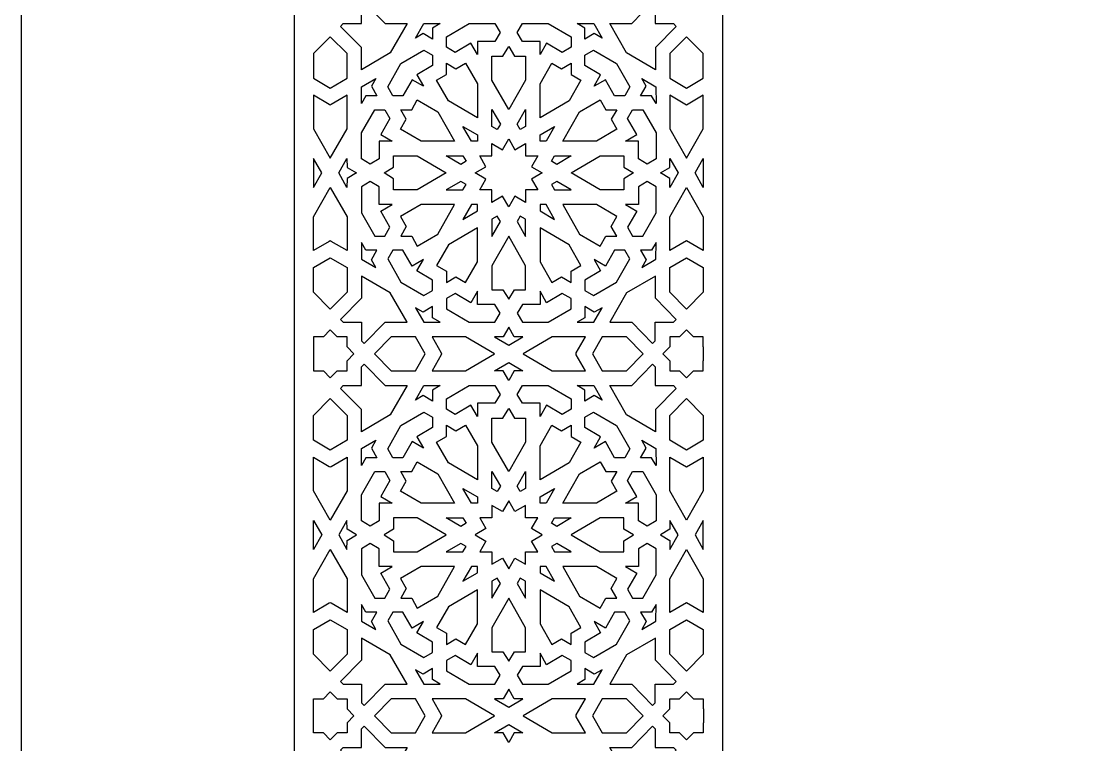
# Model space of a CAD drawing. Extents: x -425 to 425, y -1100 to 1100.
# Drawn here: x -425 to -209.2, y -895.2 to -746.6 of the extents above; entities that cross this region are included whole.
import ezdxf

# ---------------------------------------------------------------- set-up
doc = ezdxf.new("R2010")
doc.units = 0
doc.layers.add('LAYER_1', color=18, linetype='CONTINUOUS')
doc.layers.add('LAYER_2', color=5, linetype='CONTINUOUS')

msp = doc.modelspace()

# ---------------------------------------------------------------- linework, layer by layer
at = {"layer": 'LAYER_1'}
for points in [[(-425, -1100), (425, -1100), (425, 1100), (-425, 1100)], [(-349.23, -753.13), (-355.15, -756.6), (-355.15, -752.05), (-359.45, -747.69), (-358.9, -747.13), (-355.14, -747.13), (-355.14, -743.32), (-354.59, -742.76), (-350.29, -747.12), (-345.8, -747.12)], [(-299.7, -747.12), (-295.41, -742.76), (-294.86, -743.32), (-294.86, -747.13), (-291.11, -747.13), (-290.55, -747.69), (-294.85, -752.05), (-294.85, -756.6), (-300.76, -753.13), (-304.18, -747.12)], [(-340.55, -750.33), (-342.49, -749.19), (-344.07, -750.09), (-342.38, -747.13), (-338.99, -747.12), (-340.55, -748.06)], [(-327.78, -750.77), (-331.35, -750.77), (-331.35, -753.49), (-332.69, -751.13), (-335.93, -753.03), (-337.73, -751.98), (-337.73, -749.87), (-333.03, -747.12), (-327.79, -747.12), (-326.68, -748.95)], [(-323.19, -748.95), (-322.09, -747.12), (-316.84, -747.12), (-312.14, -749.87), (-312.14, -751.98), (-313.94, -753.03), (-317.18, -751.13), (-318.52, -753.49), (-318.52, -750.77), (-322.09, -750.77)], [(-309.32, -748.06), (-310.88, -747.12), (-307.49, -747.13), (-305.8, -750.09), (-307.38, -749.19), (-309.32, -750.33)], [(-361.56, -749.81), (-361.56, -749.81), (-365, -753.29), (-365, -758.34), (-361.56, -760.35), (-358.12, -758.34), (-358.12, -753.29), (-361.55, -749.81)], [(-288.45, -749.81), (-291.89, -753.29), (-291.89, -758.34), (-288.45, -760.35), (-285.01, -758.34), (-285.01, -753.29)], [(-342.35, -752.58), (-340.55, -753.63), (-340.55, -755.74), (-343.79, -757.64), (-342.45, -760), (-344.77, -758.64), (-346.65, -761.92), (-348.73, -761.92), (-349.77, -760.1), (-347.05, -755.33)], [(-326.12, -753.79), (-324.94, -751.83), (-323.75, -753.79), (-321.5, -753.78), (-321.5, -758.72), (-324.94, -764.76), (-328.38, -758.72), (-328.38, -753.78)], [(-309.32, -753.63), (-307.52, -752.58), (-302.82, -755.33), (-300.1, -760.1), (-301.14, -761.92), (-303.22, -761.92), (-305.1, -758.64), (-307.42, -760), (-306.08, -757.64), (-309.32, -755.74)], [(-339.73, -758.75), (-337.73, -757.57), (-337.73, -755.28), (-335.78, -756.43), (-333.78, -755.25), (-331.35, -759.52), (-331.35, -766.5), (-337.31, -763.01)], [(-316.09, -755.25), (-314.09, -756.43), (-312.14, -755.28), (-312.14, -757.57), (-310.14, -758.75), (-312.56, -763.01), (-318.52, -766.5), (-318.52, -759.52)], [(-352.22, -758.36), (-353.11, -759.96), (-351.99, -761.92), (-354.23, -761.92), (-355.15, -763.51), (-355.14, -760.08)], [(-296.76, -759.96), (-297.65, -758.36), (-294.73, -760.08), (-294.72, -763.51), (-295.64, -761.92), (-297.88, -761.92)], [(-361.56, -763.83), (-361.56, -763.84), (-361.76, -763.72), (-365, -761.82), (-365, -768.75), (-361.56, -774.75), (-361.56, -774.75), (-361.56, -774.75), (-358.12, -768.75), (-358.11, -761.82), (-361.35, -763.72), (-361.55, -763.84)], [(-288.45, -763.84), (-291.89, -761.82), (-291.89, -768.75), (-288.45, -774.75), (-288.45, -774.75), (-288.44, -774.75), (-285.01, -768.75), (-285.01, -761.82)], [(-347.13, -768.8), (-345.97, -766.77), (-347.1, -764.79), (-344.85, -764.79), (-343.69, -762.76), (-339.48, -765.22), (-336.04, -771.26), (-342.92, -771.26)], [(-306.18, -762.76), (-305.02, -764.79), (-302.77, -764.79), (-303.9, -766.77), (-302.74, -768.8), (-306.95, -771.26), (-313.83, -771.26), (-310.39, -765.22)], [(-351.2, -769.9), (-348.87, -771.26), (-351.55, -771.26), (-351.55, -774.88), (-353.35, -776), (-355.15, -774.87), (-355.15, -769.55), (-352.44, -764.79), (-350.36, -764.79), (-349.32, -766.61)], [(-328.38, -768.24), (-328.38, -764.74), (-326.65, -767.77), (-327.28, -768.88)], [(-323.22, -767.77), (-321.5, -764.74), (-321.5, -768.24), (-322.59, -768.88)], [(-298.67, -769.9), (-300.55, -766.61), (-299.51, -764.79), (-297.43, -764.79), (-294.72, -769.55), (-294.72, -774.87), (-296.53, -776), (-298.32, -774.88), (-298.32, -771.26), (-301.01, -771.26)], [(-331.35, -771.26), (-332.61, -771.26), (-334.33, -768.23), (-331.35, -769.98)], [(-317.26, -771.26), (-318.52, -771.26), (-318.52, -769.98), (-315.54, -768.23)], [(-331.82, -777.77), (-329.63, -776.49), (-330.89, -774.28), (-328.38, -774.28), (-328.38, -771.72), (-326.19, -773), (-324.94, -770.79), (-323.68, -773), (-321.5, -771.72), (-321.5, -774.28), (-318.98, -774.28), (-320.24, -776.49), (-318.06, -777.77), (-320.24, -779.04), (-318.98, -781.26), (-321.5, -781.26), (-321.5, -783.81), (-323.68, -782.53), (-324.94, -784.74), (-326.19, -782.53), (-328.38, -783.81), (-328.38, -781.26), (-330.89, -781.26), (-329.63, -779.04)], [(-365, -778.95), (-364.98, -780.74), (-363.3, -777.77), (-364.98, -774.8), (-365, -776.58)], [(-359.82, -777.77), (-358.13, -774.8), (-358.11, -776.63), (-356.17, -777.77), (-358.11, -778.9), (-358.13, -780.74)], [(-350.5, -777.77), (-348.58, -776.57), (-348.58, -774.28), (-343.72, -774.28), (-337.76, -777.77), (-343.72, -781.26), (-348.58, -781.26), (-348.58, -778.97)], [(-334.79, -776.03), (-337.77, -774.28), (-334.33, -774.28), (-333.69, -775.39)], [(-315.08, -776.03), (-316.18, -775.39), (-315.55, -774.28), (-312.1, -774.28)], [(-312.11, -777.77), (-306.15, -774.28), (-301.29, -774.28), (-301.29, -776.57), (-299.37, -777.77), (-301.29, -778.97), (-301.29, -781.26), (-306.15, -781.26)], [(-293.83, -777.77), (-291.89, -776.63), (-291.87, -774.79), (-290.19, -777.77), (-291.87, -780.74), (-291.89, -778.9)], [(-285.01, -778.95), (-285.02, -780.74), (-286.71, -777.77), (-285.02, -774.8), (-285.01, -776.58)], [(-361.56, -791.7), (-361.56, -791.7), (-361.76, -791.82), (-365, -793.71), (-365, -786.78), (-361.56, -780.78), (-361.56, -780.78), (-361.56, -780.78), (-358.12, -786.78), (-358.11, -793.71), (-361.35, -791.82), (-361.55, -791.7)], [(-351.2, -785.63), (-348.87, -784.27), (-351.55, -784.27), (-351.55, -780.65), (-353.35, -779.53), (-355.15, -780.66), (-355.15, -785.98), (-352.44, -790.75), (-350.36, -790.75), (-349.32, -788.92)], [(-334.79, -779.51), (-337.77, -781.26), (-334.33, -781.26), (-333.69, -780.15)], [(-315.08, -779.51), (-316.18, -780.15), (-315.55, -781.26), (-312.1, -781.26)], [(-298.67, -785.63), (-300.55, -788.92), (-299.51, -790.75), (-297.43, -790.75), (-294.72, -785.98), (-294.72, -780.66), (-296.53, -779.53), (-298.32, -780.65), (-298.32, -784.27), (-301.01, -784.27)], [(-288.45, -791.7), (-291.89, -793.71), (-291.89, -786.78), (-288.45, -780.78), (-288.45, -780.78), (-288.44, -780.78), (-285.01, -786.78), (-285.01, -793.71)], [(-347.13, -786.74), (-345.97, -788.77), (-347.1, -790.75), (-344.85, -790.75), (-343.69, -792.78), (-339.48, -790.31), (-336.04, -784.27), (-342.92, -784.27)], [(-331.35, -784.27), (-332.61, -784.27), (-334.33, -787.3), (-331.35, -785.55)], [(-317.26, -784.27), (-318.52, -784.27), (-318.52, -785.55), (-315.54, -787.3)], [(-306.18, -792.78), (-305.02, -790.75), (-302.77, -790.75), (-303.9, -788.77), (-302.74, -786.74), (-306.95, -784.27), (-313.83, -784.27), (-310.39, -790.31)], [(-328.38, -787.29), (-328.38, -790.79), (-326.65, -787.76), (-327.28, -786.65)], [(-323.22, -787.76), (-321.5, -790.79), (-321.5, -787.29), (-322.59, -786.65)], [(-339.73, -796.79), (-337.73, -797.96), (-337.73, -800.25), (-335.78, -799.1), (-333.78, -800.28), (-331.35, -796.01), (-331.35, -789.03), (-337.31, -792.52)], [(-316.09, -800.28), (-314.09, -799.1), (-312.14, -800.25), (-312.14, -797.96), (-310.14, -796.79), (-312.56, -792.52), (-318.52, -789.03), (-318.52, -796.01)], [(-352.22, -797.17), (-353.11, -795.58), (-351.99, -793.61), (-354.23, -793.61), (-355.15, -792.02), (-355.14, -795.46)], [(-326.12, -801.75), (-324.94, -803.7), (-323.75, -801.75), (-321.5, -801.75), (-321.5, -796.82), (-324.94, -790.77), (-328.38, -796.82), (-328.38, -801.75)], [(-296.76, -795.58), (-297.65, -797.17), (-294.73, -795.46), (-294.72, -792.02), (-295.64, -793.61), (-297.88, -793.61)], [(-342.35, -802.95), (-340.55, -801.9), (-340.55, -799.79), (-343.79, -797.89), (-342.45, -795.53), (-344.77, -796.89), (-346.65, -793.61), (-348.73, -793.61), (-349.77, -795.43), (-347.05, -800.2)], [(-309.32, -801.9), (-307.52, -802.95), (-302.82, -800.2), (-300.1, -795.43), (-301.14, -793.61), (-303.22, -793.61), (-305.1, -796.89), (-307.42, -795.53), (-306.08, -797.89), (-309.32, -799.79)], [(-361.56, -805.72), (-361.56, -805.73), (-365, -802.24), (-365, -797.19), (-361.56, -795.18), (-358.12, -797.19), (-358.12, -802.24), (-361.55, -805.73)], [(-288.45, -805.73), (-291.89, -802.24), (-291.89, -797.19), (-288.45, -795.18), (-285.01, -797.19), (-285.01, -802.24)], [(-349.23, -802.41), (-355.15, -798.93), (-355.15, -803.48), (-359.45, -807.84), (-358.9, -808.4), (-355.14, -808.4), (-355.14, -812.21), (-354.59, -812.77), (-350.29, -808.41), (-345.8, -808.41)], [(-299.7, -808.41), (-295.41, -812.77), (-294.86, -812.21), (-294.86, -808.4), (-291.11, -808.4), (-290.55, -807.84), (-294.85, -803.48), (-294.85, -798.93), (-300.76, -802.41), (-304.18, -808.41)], [(-327.78, -804.76), (-331.35, -804.76), (-331.35, -802.04), (-332.69, -804.4), (-335.93, -802.5), (-337.73, -803.55), (-337.73, -805.66), (-333.03, -808.41), (-327.79, -808.41), (-326.68, -806.58)], [(-323.19, -806.58), (-322.09, -808.41), (-316.84, -808.41), (-312.14, -805.66), (-312.14, -803.55), (-313.94, -802.5), (-317.18, -804.4), (-318.52, -802.04), (-318.52, -804.76), (-322.09, -804.76)], [(-340.55, -805.2), (-342.49, -806.34), (-344.07, -805.44), (-342.38, -808.41), (-338.99, -808.41), (-340.55, -807.48)], [(-309.32, -807.48), (-310.88, -808.41), (-307.49, -808.41), (-305.8, -805.44), (-307.38, -806.34), (-309.32, -805.2)], [(-365, -816.34), (-364.99, -816.36), (-364.99, -818.4), (-362.97, -818.4), (-361.56, -819.83), (-360.14, -818.4), (-358.12, -818.4), (-358.12, -816.36), (-356.71, -814.91), (-356.71, -814.91), (-356.71, -814.91), (-358.12, -813.46), (-358.12, -811.42), (-360.14, -811.42), (-361.56, -809.98), (-362.97, -811.42), (-364.99, -811.42), (-364.99, -813.46), (-365, -813.47)], [(-342.1, -814.91), (-344.08, -811.42), (-349.06, -811.42), (-352.5, -814.91), (-349.06, -818.4), (-344.08, -818.4)], [(-327.89, -814.91), (-333.82, -811.41), (-340.65, -811.41), (-338.78, -814.69), (-338.73, -814.91), (-338.78, -815.12), (-340.65, -818.41), (-333.82, -818.41)], [(-322.01, -811.43), (-323.82, -811.42), (-324.94, -809.45), (-326.06, -811.42), (-327.87, -811.44), (-324.94, -813.15)], [(-311.13, -814.91), (-311.08, -814.69), (-309.21, -811.41), (-316.04, -811.41), (-321.98, -814.91), (-316.04, -818.41), (-309.21, -818.41), (-311.08, -815.12)], [(-297.36, -814.91), (-300.8, -811.41), (-305.78, -811.41), (-307.77, -814.91), (-305.78, -818.41), (-300.8, -818.4)], [(-285, -813.48), (-285.02, -813.46), (-285.02, -811.42), (-287.03, -811.42), (-288.45, -809.98), (-289.87, -811.42), (-291.88, -811.42), (-291.88, -813.46), (-293.3, -814.91), (-291.88, -816.36), (-291.88, -818.4), (-289.87, -818.4), (-288.45, -819.83), (-287.03, -818.4), (-285.02, -818.4), (-285.02, -816.36), (-285, -816.34)], [(-349.23, -827.41), (-355.15, -830.88), (-355.15, -826.34), (-359.45, -821.98), (-358.9, -821.41), (-355.14, -821.41), (-355.14, -817.6), (-354.59, -817.04), (-350.29, -821.4), (-345.8, -821.4)], [(-322.01, -818.38), (-323.82, -818.4), (-324.94, -820.37), (-326.06, -818.4), (-327.87, -818.38), (-324.94, -816.67)], [(-299.7, -821.4), (-295.41, -817.04), (-294.86, -817.6), (-294.86, -821.41), (-291.11, -821.41), (-290.55, -821.98), (-294.85, -826.34), (-294.85, -830.88), (-300.76, -827.41), (-304.18, -821.4)], [(-340.55, -824.61), (-342.49, -823.48), (-344.07, -824.38), (-342.38, -821.41), (-338.99, -821.4), (-340.55, -822.34)], [(-327.78, -825.05), (-331.35, -825.05), (-331.35, -827.78), (-332.69, -825.41), (-335.93, -827.32), (-337.73, -826.26), (-337.73, -824.15), (-333.03, -821.4), (-327.79, -821.4), (-326.68, -823.23)], [(-323.19, -823.23), (-322.09, -821.4), (-316.84, -821.4), (-312.14, -824.15), (-312.14, -826.26), (-313.94, -827.32), (-317.18, -825.41), (-318.52, -827.78), (-318.52, -825.05), (-322.09, -825.05)], [(-309.32, -822.34), (-310.88, -821.4), (-307.49, -821.41), (-305.8, -824.38), (-307.38, -823.48), (-309.32, -824.61)], [(-361.56, -834.64), (-365, -832.62), (-365, -827.58), (-361.56, -824.09), (-361.56, -824.09), (-361.55, -824.09), (-358.12, -827.58), (-358.12, -832.62)], [(-288.45, -834.64), (-291.89, -832.62), (-291.89, -827.58), (-288.45, -824.09), (-285.01, -827.58), (-285.01, -832.62)], [(-326.12, -828.07), (-324.94, -826.12), (-323.75, -828.07), (-321.5, -828.07), (-321.5, -833), (-324.94, -839.04), (-328.38, -833), (-328.38, -828.07)], [(-342.35, -826.86), (-340.55, -827.92), (-340.55, -830.03), (-343.79, -831.93), (-342.45, -834.28), (-344.77, -832.92), (-346.65, -836.21), (-348.73, -836.21), (-349.77, -834.39), (-347.05, -829.62)], [(-309.32, -827.92), (-307.52, -826.86), (-302.82, -829.62), (-300.1, -834.39), (-301.14, -836.21), (-303.22, -836.21), (-305.1, -832.92), (-307.42, -834.28), (-306.08, -831.93), (-309.32, -830.03)], [(-339.73, -833.03), (-337.73, -831.85), (-337.73, -829.57), (-335.78, -830.71), (-333.78, -829.54), (-331.35, -833.81), (-331.35, -840.78), (-337.31, -837.3)], [(-316.09, -829.54), (-314.09, -830.71), (-312.14, -829.57), (-312.14, -831.85), (-310.14, -833.03), (-312.56, -837.3), (-318.52, -840.78), (-318.52, -833.81)], [(-352.22, -832.64), (-353.11, -834.24), (-351.99, -836.21), (-354.23, -836.21), (-355.15, -837.79), (-355.14, -834.36)], [(-296.76, -834.24), (-297.65, -832.64), (-294.73, -834.36), (-294.72, -837.79), (-295.64, -836.21), (-297.88, -836.21)], [(-361.56, -849.04), (-361.56, -849.04), (-365, -843.04), (-365, -836.11), (-361.76, -838), (-361.56, -838.12), (-361.56, -838.12), (-361.55, -838.12), (-361.35, -838), (-358.11, -836.11), (-358.12, -843.04), (-361.56, -849.04)], [(-347.13, -843.08), (-345.97, -841.05), (-347.1, -839.07), (-344.85, -839.07), (-343.69, -837.04), (-339.48, -839.5), (-336.04, -845.55), (-342.92, -845.55)], [(-306.18, -837.04), (-305.02, -839.07), (-302.77, -839.07), (-303.9, -841.05), (-302.74, -843.08), (-306.95, -845.55), (-313.83, -845.55), (-310.39, -839.5)], [(-288.45, -849.04), (-288.45, -849.04), (-291.89, -843.03), (-291.89, -836.1), (-288.45, -838.12), (-285.01, -836.1), (-285.01, -843.03), (-288.44, -849.04)], [(-351.2, -844.18), (-348.87, -845.55), (-351.55, -845.55), (-351.55, -849.17), (-353.35, -850.28), (-355.15, -849.16), (-355.15, -843.84), (-352.44, -839.07), (-350.36, -839.07), (-349.32, -840.89)], [(-328.38, -842.53), (-328.38, -839.03), (-326.65, -842.06), (-327.28, -843.17)], [(-323.22, -842.06), (-321.5, -839.03), (-321.5, -842.53), (-322.59, -843.17)], [(-298.67, -844.18), (-300.55, -840.89), (-299.51, -839.07), (-297.43, -839.07), (-294.72, -843.84), (-294.72, -849.16), (-296.53, -850.28), (-298.32, -849.17), (-298.32, -845.55), (-301.01, -845.55)], [(-331.35, -845.55), (-332.61, -845.55), (-334.33, -842.52), (-331.35, -844.27)], [(-317.26, -845.55), (-318.52, -845.55), (-318.52, -844.27), (-315.54, -842.52)], [(-331.82, -852.05), (-329.63, -853.33), (-330.89, -855.54), (-328.38, -855.54), (-328.38, -858.09), (-326.19, -856.82), (-324.94, -859.03), (-323.68, -856.82), (-321.5, -858.09), (-321.5, -855.54), (-318.98, -855.54), (-320.24, -853.33), (-318.06, -852.05), (-320.24, -850.77), (-318.98, -848.56), (-321.5, -848.56), (-321.5, -846.01), (-323.68, -847.28), (-324.94, -845.07), (-326.19, -847.28), (-328.38, -846.01), (-328.38, -848.56), (-330.89, -848.56), (-329.63, -850.77)], [(-365, -850.86), (-364.98, -849.08), (-363.3, -852.05), (-364.98, -855.02), (-365, -853.24)], [(-359.82, -852.05), (-358.13, -855.02), (-358.11, -853.19), (-356.17, -852.05), (-358.11, -850.91), (-358.13, -849.08)], [(-350.5, -852.05), (-348.58, -853.25), (-348.58, -855.54), (-343.72, -855.54), (-337.76, -852.05), (-343.72, -848.56), (-348.58, -848.56), (-348.58, -850.85)], [(-334.79, -850.31), (-337.77, -848.56), (-334.33, -848.56), (-333.69, -849.67)], [(-315.08, -850.31), (-316.18, -849.67), (-315.55, -848.56), (-312.1, -848.56)], [(-312.11, -852.05), (-306.15, -855.54), (-301.29, -855.54), (-301.29, -853.25), (-299.37, -852.05), (-301.29, -850.85), (-301.29, -848.56), (-306.15, -848.56)], [(-293.83, -852.05), (-291.89, -853.19), (-291.87, -855.03), (-290.19, -852.05), (-291.87, -849.07), (-291.89, -850.91)], [(-285.01, -850.86), (-285.02, -849.08), (-286.71, -852.05), (-285.02, -855.02), (-285.01, -853.24)], [(-351.2, -859.92), (-348.87, -858.55), (-351.55, -858.55), (-351.55, -854.93), (-353.35, -853.82), (-355.15, -854.94), (-355.15, -860.26), (-352.44, -865.03), (-350.36, -865.03), (-349.32, -863.21)], [(-334.79, -853.79), (-337.77, -855.54), (-334.33, -855.54), (-333.69, -854.43)], [(-315.08, -853.79), (-316.18, -854.43), (-315.55, -855.54), (-312.1, -855.54)], [(-298.67, -859.92), (-300.55, -863.21), (-299.51, -865.03), (-297.43, -865.03), (-294.72, -860.26), (-294.72, -854.94), (-296.53, -853.82), (-298.32, -854.93), (-298.32, -858.55), (-301.01, -858.55)], [(-361.56, -865.98), (-361.56, -865.98), (-361.76, -866.1), (-365, -867.99), (-365, -861.06), (-361.56, -855.06), (-361.56, -855.06), (-361.56, -855.06), (-358.12, -861.06), (-358.11, -867.99), (-361.35, -866.1), (-361.55, -865.98)], [(-288.45, -865.98), (-291.89, -868), (-291.89, -861.06), (-288.45, -855.06), (-288.45, -855.06), (-288.44, -855.06), (-285.01, -861.06), (-285.01, -868)], [(-347.13, -861.02), (-345.97, -863.05), (-347.1, -865.03), (-344.85, -865.03), (-343.69, -867.06), (-339.48, -864.6), (-336.04, -858.55), (-342.92, -858.55)], [(-331.35, -858.55), (-332.61, -858.55), (-334.33, -861.58), (-331.35, -859.83)], [(-317.26, -858.55), (-318.52, -858.55), (-318.52, -859.83), (-315.54, -861.58)], [(-306.18, -867.06), (-305.02, -865.03), (-302.77, -865.03), (-303.9, -863.05), (-302.74, -861.02), (-306.95, -858.55), (-313.83, -858.55), (-310.39, -864.6)], [(-328.38, -861.57), (-328.38, -865.07), (-326.65, -862.04), (-327.28, -860.93)], [(-323.22, -862.04), (-321.5, -865.07), (-321.5, -861.57), (-322.59, -860.93)], [(-339.73, -871.07), (-337.73, -872.25), (-337.73, -874.53), (-335.78, -873.39), (-333.78, -874.56), (-331.35, -870.29), (-331.35, -863.31), (-337.31, -866.8)], [(-316.09, -874.56), (-314.09, -873.39), (-312.14, -874.53), (-312.14, -872.25), (-310.14, -871.07), (-312.56, -866.8), (-318.52, -863.31), (-318.52, -870.29)], [(-326.12, -876.03), (-324.94, -877.98), (-323.75, -876.03), (-321.5, -876.03), (-321.5, -871.1), (-324.94, -865.06), (-328.38, -871.1), (-328.38, -876.03)], [(-352.22, -871.46), (-353.11, -869.86), (-351.99, -867.89), (-354.23, -867.89), (-355.15, -866.31), (-355.14, -869.74)], [(-296.76, -869.86), (-297.65, -871.46), (-294.73, -869.74), (-294.72, -866.31), (-295.64, -867.89), (-297.88, -867.89)], [(-361.56, -880.01), (-361.56, -880.01), (-365, -876.52), (-365, -871.47), (-361.56, -869.46), (-358.12, -871.47), (-358.12, -876.52), (-361.55, -880.01)], [(-342.35, -877.24), (-340.55, -876.18), (-340.55, -874.07), (-343.79, -872.17), (-342.45, -869.82), (-344.77, -871.18), (-346.65, -867.89), (-348.73, -867.89), (-349.77, -869.71), (-347.05, -874.48)], [(-309.32, -876.18), (-307.52, -877.24), (-302.82, -874.48), (-300.1, -869.71), (-301.14, -867.89), (-303.22, -867.89), (-305.1, -871.18), (-307.42, -869.82), (-306.08, -872.17), (-309.32, -874.07)], [(-288.45, -880.01), (-291.89, -876.52), (-291.89, -871.48), (-288.45, -869.46), (-285.01, -871.48), (-285.01, -876.52)], [(-349.23, -876.69), (-355.15, -873.22), (-355.15, -877.76), (-359.45, -882.12), (-358.9, -882.69), (-355.14, -882.69), (-355.14, -886.5), (-354.59, -887.06), (-350.29, -882.7), (-345.8, -882.7)], [(-299.7, -882.7), (-295.41, -887.06), (-294.86, -886.5), (-294.86, -882.69), (-291.11, -882.69), (-290.55, -882.12), (-294.85, -877.76), (-294.85, -873.22), (-300.76, -876.69), (-304.18, -882.7)], [(-327.78, -879.05), (-331.35, -879.05), (-331.35, -876.32), (-332.69, -878.69), (-335.93, -876.78), (-337.73, -877.84), (-337.73, -879.95), (-333.03, -882.7), (-327.79, -882.69), (-326.68, -880.86)], [(-323.19, -880.86), (-322.09, -882.69), (-316.84, -882.7), (-312.14, -879.95), (-312.14, -877.84), (-313.94, -876.78), (-317.18, -878.69), (-318.52, -876.32), (-318.52, -879.05), (-322.09, -879.05)], [(-340.55, -879.49), (-342.49, -880.62), (-344.07, -879.72), (-342.38, -882.69), (-338.99, -882.7), (-340.55, -881.76)], [(-309.32, -881.76), (-310.88, -882.7), (-307.49, -882.69), (-305.8, -879.72), (-307.38, -880.62), (-309.32, -879.49)], [(-365, -887.75), (-364.99, -887.74), (-364.99, -885.7), (-362.97, -885.7), (-361.56, -884.27), (-360.14, -885.7), (-358.12, -885.7), (-358.12, -887.74), (-356.71, -889.19), (-358.12, -890.64), (-358.12, -892.68), (-360.14, -892.68), (-361.56, -894.12), (-362.97, -892.68), (-364.99, -892.68), (-364.99, -890.64), (-365, -890.63)], [(-322.01, -885.72), (-323.82, -885.7), (-324.94, -883.73), (-326.06, -885.7), (-327.87, -885.72), (-324.94, -887.43)], [(-285, -890.62), (-285.02, -890.64), (-285.02, -892.68), (-287.03, -892.68), (-288.45, -894.12), (-289.87, -892.68), (-291.88, -892.68), (-291.88, -890.64), (-293.3, -889.19), (-293.3, -889.19), (-293.3, -889.19), (-291.88, -887.74), (-291.88, -885.7), (-289.87, -885.7), (-288.45, -884.27), (-287.03, -885.7), (-285.02, -885.7), (-285.02, -887.74), (-285, -887.76)], [(-342.1, -889.19), (-344.08, -885.7), (-349.06, -885.7), (-352.5, -889.19), (-349.06, -892.68), (-344.08, -892.68)], [(-327.89, -889.19), (-333.82, -885.69), (-340.65, -885.69), (-338.78, -888.98), (-338.73, -889.19), (-338.78, -889.4), (-340.65, -892.69), (-333.82, -892.69)], [(-311.13, -889.19), (-311.08, -888.98), (-309.21, -885.69), (-316.04, -885.69), (-321.98, -889.19), (-316.04, -892.69), (-309.21, -892.69), (-311.08, -889.41)], [(-297.36, -889.19), (-300.8, -885.7), (-305.78, -885.69), (-307.77, -889.19), (-305.78, -892.69), (-300.8, -892.69)], [(-349.23, -901.69), (-355.15, -905.17), (-355.15, -900.62), (-359.45, -896.26), (-358.9, -895.7), (-355.14, -895.7), (-355.14, -891.89), (-354.59, -891.33), (-350.29, -895.69), (-345.8, -895.69)], [(-322.01, -892.67), (-323.82, -892.68), (-324.94, -894.65), (-326.06, -892.68), (-327.87, -892.66), (-324.94, -890.95)], [(-299.7, -895.69), (-295.41, -891.33), (-294.86, -891.89), (-294.86, -895.7), (-291.11, -895.7), (-290.55, -896.26), (-294.85, -900.62), (-294.85, -905.17), (-300.76, -901.69), (-304.18, -895.69)]]:
    msp.add_lwpolyline(points, close=True, dxfattribs=at)
at = {"layer": 'LAYER_2'}
msp.add_lwpolyline([(-368.99, -436), (-368.99, -1043.99), (-60.99, -1043.99), (-60.99, -956.01), (-281, -956.01), (-281, -436)], close=True, dxfattribs=at)

doc.saveas('drawing.dxf')
